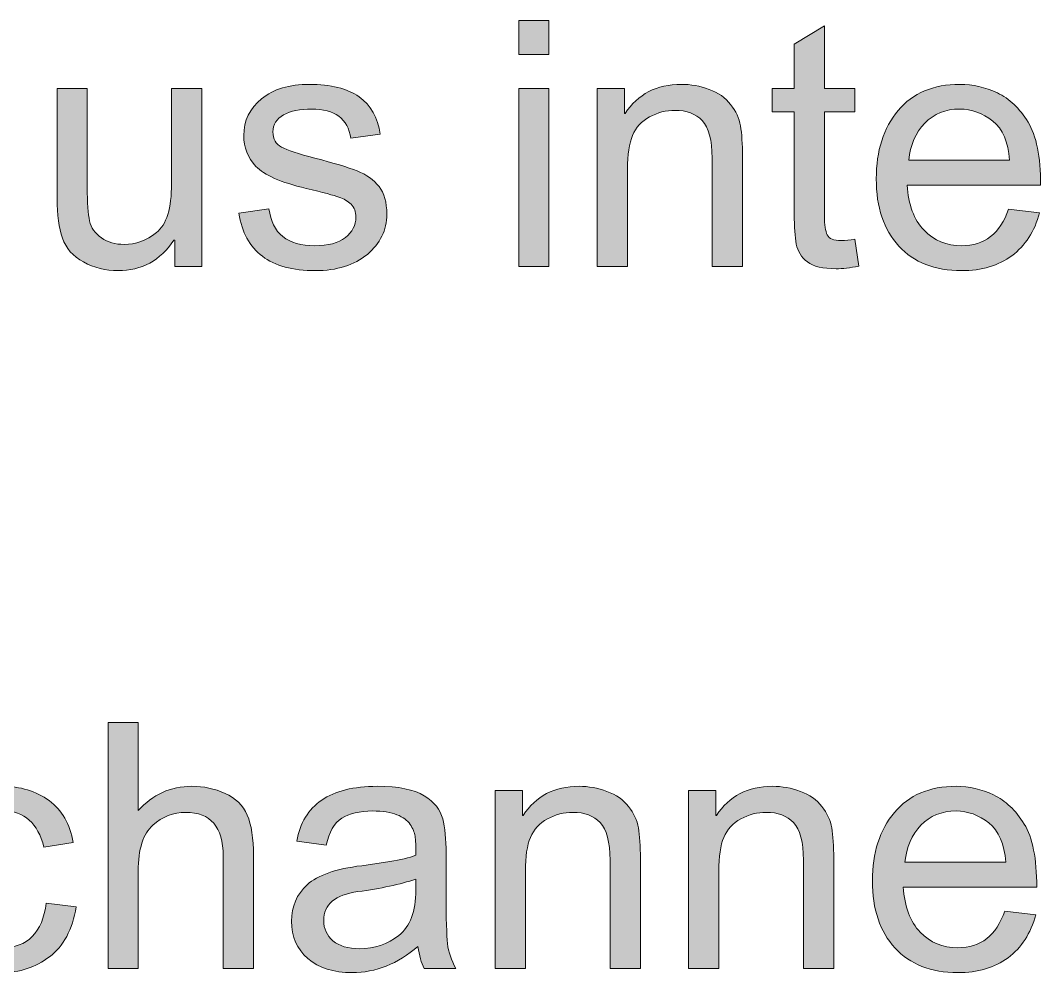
# Model space of a CAD drawing. Header units: inches. Extents: x -20 to 181, y -159 to -38.
# Drawn here: x 147.28 to 155.65, y -54.12 to -46.3 of the extents above; entities that cross this region are included whole.
import ezdxf

# ---------------------------------------------------------------- set-up
doc = ezdxf.new("R2010")
doc.units = ezdxf.units.IN
doc.header["$MEASUREMENT"] = 0
doc.layers.add('TEXT_GERMAN', color=7, linetype='Continuous')

# ---------------------------------------------------------------- blocks, each defined once
blk = doc.blocks.new('block 122')
at = {"layer": 'TEXT_GERMAN', "true_color": 0xffffff}
h = blk.add_hatch(color=7, dxfattribs=at)
h.dxf.hatch_style = 2
h.paths.add_polyline_path([(151.6183, -46.5773), (151.3703, -46.5773), (151.3703, -46.2962), (151.6183, -46.2962)])
h.paths.add_polyline_path([(151.6183, -48.3164), (151.3703, -48.3164), (151.3703, -46.8543), (151.6183, -46.8543)])
h = blk.add_hatch(color=7, dxfattribs=at)
h.dxf.hatch_style = 2
edge = h.paths.add_edge_path()
edge.add_spline(control_points=[(154.1622, -48.3137), (154.0884, -48.3283), (154.0264, -48.3357), (153.9761, -48.3357), (153.8676, -48.3357), (153.7887, -48.3166), (153.7391, -48.2785), (153.6895, -48.2405), (153.6592, -48.1919), (153.6482, -48.1332), (153.6371, -48.0744), (153.6316, -47.9926), (153.6316, -47.8879), (153.6316, -47.8879), (153.6316, -47.0459), (153.6316, -47.0459), (153.6316, -47.0459), (153.4511, -47.0459), (153.4511, -47.0459), (153.4511, -47.0459), (153.4511, -46.8543), (153.4511, -46.8543), (153.4511, -46.8543), (153.6316, -46.8543), (153.6316, -46.8543), (153.6316, -46.8543), (153.6316, -46.4905), (153.6316, -46.4905), (153.6316, -46.4905), (153.8797, -46.3403), (153.8797, -46.3403), (153.8797, -46.3403), (153.8797, -46.8543), (153.8797, -46.8543), (153.8797, -46.8543), (154.1277, -46.8543), (154.1277, -46.8543), (154.1277, -46.8543), (154.1277, -47.0459), (154.1277, -47.0459), (154.1277, -47.0459), (153.8797, -47.0459), (153.8797, -47.0459), (153.8797, -47.0459), (153.8797, -47.9016), (153.8797, -47.9016), (153.8797, -47.9752), (153.8872, -48.0272), (153.9024, -48.058), (153.9176, -48.0889), (153.9558, -48.1042), (154.0175, -48.1042), (154.0533, -48.1042), (154.0898, -48.1006), (154.1277, -48.0932), (154.1277, -48.0932), (154.1622, -48.3137), (154.1622, -48.3137)], knot_values=[0, 0, 0, 0, 1, 1, 1, 2, 2, 2, 3, 3, 3, 4, 4, 4, 5, 5, 5, 6, 6, 6, 7, 7, 7, 8, 8, 8, 9, 9, 9, 10, 10, 10, 11, 11, 11, 12, 12, 12, 13, 13, 13, 14, 14, 14, 15, 15, 15, 16, 16, 16, 17, 17, 17, 18, 18, 18, 19, 19, 19, 19], degree=3, periodic=1)
h = blk.add_hatch(color=7, dxfattribs=at)
h.dxf.hatch_style = 2
edge = h.paths.add_edge_path()
edge.add_spline(control_points=[(148.7682, -48.3164), (148.7682, -48.3164), (148.5463, -48.3164), (148.5463, -48.3164), (148.5463, -48.3164), (148.5463, -48.1015), (148.5463, -48.1015), (148.5463, -48.1015), (148.5394, -48.1015), (148.5394, -48.1015), (148.4275, -48.2677), (148.2745, -48.3509), (148.0805, -48.3509), (147.9786, -48.3509), (147.8842, -48.3273), (147.7974, -48.2799), (147.7105, -48.2325), (147.6527, -48.1674), (147.6237, -48.0842), (147.5948, -48.001), (147.5803, -47.8934), (147.5803, -47.7611), (147.5803, -47.7611), (147.5803, -46.8543), (147.5803, -46.8543), (147.5803, -46.8543), (147.8284, -46.8543), (147.8284, -46.8543), (147.8284, -46.8543), (147.8284, -47.6646), (147.8284, -47.6646), (147.8284, -47.7942), (147.8346, -47.887), (147.847, -47.943), (147.8594, -47.999), (147.8917, -48.0451), (147.9441, -48.0815), (147.9965, -48.1178), (148.0588, -48.1359), (148.1315, -48.1359), (148.2252, -48.1359), (148.3134, -48.1035), (148.3961, -48.0388), (148.4788, -47.974), (148.5201, -47.8396), (148.5201, -47.6357), (148.5201, -47.6357), (148.5201, -46.8543), (148.5201, -46.8543), (148.5201, -46.8543), (148.7682, -46.8543), (148.7682, -46.8543), (148.7682, -46.8543), (148.7682, -48.3164), (148.7682, -48.3164)], knot_values=[0, 0, 0, 0, 1, 1, 1, 2, 2, 2, 3, 3, 3, 4, 4, 4, 5, 5, 5, 6, 6, 6, 7, 7, 7, 8, 8, 8, 9, 9, 9, 10, 10, 10, 11, 11, 11, 12, 12, 12, 13, 13, 13, 14, 14, 14, 15, 15, 15, 16, 16, 16, 17, 17, 17, 18, 18, 18, 18], degree=3, periodic=1)
h = blk.add_hatch(color=7, dxfattribs=at)
h.dxf.hatch_style = 2
edge = h.paths.add_edge_path()
edge.add_spline(control_points=[(149.9908, -47.2636), (149.9798, -47.1837), (149.9474, -47.1237), (149.8937, -47.0838), (149.8399, -47.0438), (149.7652, -47.0238), (149.6698, -47.0238), (149.575, -47.0238), (149.4985, -47.0399), (149.4403, -47.0721), (149.3818, -47.1043), (149.3528, -47.1511), (149.3528, -47.2126), (149.3528, -47.2705), (149.3759, -47.3118), (149.4224, -47.3366), (149.4686, -47.3615), (149.5602, -47.3918), (149.6973, -47.4276), (149.8517, -47.467), (149.9671, -47.502), (150.0439, -47.5323), (150.1204, -47.5626), (150.1803, -47.6052), (150.223, -47.6598), (150.2658, -47.7144), (150.2871, -47.7905), (150.2871, -47.8879), (150.2871, -48.0183), (150.2337, -48.1282), (150.1273, -48.2172), (150.0205, -48.3063), (149.8782, -48.3509), (149.7001, -48.3509), (149.5144, -48.3509), (149.3693, -48.3116), (149.2653, -48.2331), (149.1609, -48.1545), (149.0968, -48.0367), (149.0731, -47.8796), (149.0731, -47.8796), (149.3197, -47.8424), (149.3197, -47.8424), (149.3325, -47.9444), (149.3704, -48.0207), (149.4334, -48.0711), (149.4961, -48.1216), (149.5843, -48.1469), (149.6973, -48.1469), (149.8055, -48.1469), (149.8889, -48.1242), (149.9467, -48.0787), (150.0046, -48.0332), (150.0336, -47.978), (150.0336, -47.9127), (150.0336, -47.8686), (150.0201, -47.8333), (149.9936, -47.8066), (149.9667, -47.7799), (149.9337, -47.7599), (149.8937, -47.7466), (149.8537, -47.7333), (149.7638, -47.7096), (149.6243, -47.6756), (149.4165, -47.626), (149.2794, -47.5659), (149.2129, -47.4951), (149.1461, -47.4243), (149.113, -47.3399), (149.113, -47.2416), (149.113, -47.1194), (149.1616, -47.0188), (149.2591, -46.9398), (149.3563, -46.8607), (149.4872, -46.8213), (149.6518, -46.8213), (149.8262, -46.8213), (149.9619, -46.8555), (150.0591, -46.9239), (150.1559, -46.9923), (150.2141, -47.0946), (150.2334, -47.2305), (150.2334, -47.2305), (149.9908, -47.2636), (149.9908, -47.2636)], knot_values=[0, 0, 0, 0, 1, 1, 1, 2, 2, 2, 3, 3, 3, 4, 4, 4, 5, 5, 5, 6, 6, 6, 7, 7, 7, 8, 8, 8, 9, 9, 9, 10, 10, 10, 11, 11, 11, 12, 12, 12, 13, 13, 13, 14, 14, 14, 15, 15, 15, 16, 16, 16, 17, 17, 17, 18, 18, 18, 19, 19, 19, 20, 20, 20, 21, 21, 21, 22, 22, 22, 23, 23, 23, 24, 24, 24, 25, 25, 25, 26, 26, 26, 27, 27, 27, 28, 28, 28, 28], degree=3, periodic=1)
h = blk.add_hatch(color=7, dxfattribs=at)
h.dxf.hatch_style = 2
edge = h.paths.add_edge_path()
edge.add_spline(control_points=[(153.2068, -48.3164), (153.2068, -48.3164), (152.9574, -48.3164), (152.9574, -48.3164), (152.9574, -48.3164), (152.9574, -47.4276), (152.9574, -47.4276), (152.9574, -47.2779), (152.9305, -47.1749), (152.8768, -47.1189), (152.8231, -47.0629), (152.7483, -47.0349), (152.6529, -47.0349), (152.5795, -47.0349), (152.5099, -47.0528), (152.4441, -47.0886), (152.3783, -47.1244), (152.3318, -47.1749), (152.3042, -47.2402), (152.2767, -47.3055), (152.2629, -47.3978), (152.2629, -47.5172), (152.2629, -47.5172), (152.2629, -48.3164), (152.2629, -48.3164), (152.2629, -48.3164), (152.0148, -48.3164), (152.0148, -48.3164), (152.0148, -48.3164), (152.0148, -46.8543), (152.0148, -46.8543), (152.0148, -46.8543), (152.2381, -46.8543), (152.2381, -46.8543), (152.2381, -46.8543), (152.2381, -47.061), (152.2381, -47.061), (152.2381, -47.061), (152.2436, -47.061), (152.2436, -47.061), (152.296, -46.9811), (152.3604, -46.9212), (152.4372, -46.8812), (152.514, -46.8412), (152.6029, -46.8213), (152.7039, -46.8213), (152.781, -46.8213), (152.8572, -46.835), (152.9326, -46.8626), (153.0081, -46.8902), (153.067, -46.9315), (153.1097, -46.9866), (153.1524, -47.0417), (153.1793, -47.1005), (153.1903, -47.163), (153.2013, -47.2255), (153.2068, -47.3099), (153.2068, -47.4166), (153.2068, -47.4166), (153.2068, -48.3164), (153.2068, -48.3164)], knot_values=[0, 0, 0, 0, 1, 1, 1, 2, 2, 2, 3, 3, 3, 4, 4, 4, 5, 5, 5, 6, 6, 6, 7, 7, 7, 8, 8, 8, 9, 9, 9, 10, 10, 10, 11, 11, 11, 12, 12, 12, 13, 13, 13, 14, 14, 14, 15, 15, 15, 16, 16, 16, 17, 17, 17, 18, 18, 18, 19, 19, 19, 20, 20, 20, 20], degree=3, periodic=1)
h = blk.add_hatch(color=7, dxfattribs=at)
h.dxf.hatch_style = 2
edge = h.paths.add_edge_path()
edge.add_spline(control_points=[(155.6539, -47.6481), (155.6539, -47.6481), (154.5584, -47.6481), (154.5584, -47.6481), (154.5683, -47.8098), (154.6145, -47.9333), (154.6968, -48.0188), (154.7792, -48.1042), (154.8818, -48.1469), (155.0048, -48.1469), (155.0996, -48.1469), (155.1788, -48.122), (155.2432, -48.0718), (155.3077, -48.0217), (155.3566, -47.9463), (155.3907, -47.8451), (155.3907, -47.8451), (155.6456, -47.8768), (155.6456, -47.8768), (155.6043, -48.0293), (155.5285, -48.1464), (155.4182, -48.2282), (155.308, -48.3101), (155.1702, -48.3509), (155.0048, -48.3509), (154.7854, -48.3509), (154.6138, -48.2835), (154.4901, -48.149), (154.3665, -48.0145), (154.3048, -47.8305), (154.3048, -47.5971), (154.3048, -47.3664), (154.3647, -47.1795), (154.4846, -47.0362), (154.6045, -46.8929), (154.7733, -46.8213), (154.9911, -46.8213), (155.0975, -46.8213), (155.2002, -46.8447), (155.299, -46.8915), (155.3979, -46.9384), (155.4816, -47.0181), (155.5505, -47.1306), (155.6194, -47.2431), (155.6539, -47.4157), (155.6539, -47.6481)], knot_values=[0, 0, 0, 0, 1, 1, 1, 2, 2, 2, 3, 3, 3, 4, 4, 4, 5, 5, 5, 6, 6, 6, 7, 7, 7, 8, 8, 8, 9, 9, 9, 10, 10, 10, 11, 11, 11, 12, 12, 12, 13, 13, 13, 14, 14, 14, 15, 15, 15, 15], degree=3, periodic=1)
edge = h.paths.add_edge_path()
edge.add_spline(control_points=[(155.399, -47.4441), (155.389, -47.2953), (155.3428, -47.188), (155.2605, -47.1224), (155.1781, -47.0567), (155.0886, -47.0238), (154.9911, -47.0238), (154.8743, -47.0238), (154.7785, -47.0629), (154.703, -47.141), (154.6276, -47.219), (154.5842, -47.3201), (154.5721, -47.4441), (154.5721, -47.4441), (155.399, -47.4441), (155.399, -47.4441)], knot_values=[0, 0, 0, 0, 1, 1, 1, 2, 2, 2, 3, 3, 3, 4, 4, 4, 5, 5, 5, 5], degree=3, periodic=1)
at = {"layer": 'TEXT_GERMAN', "lineweight": 0}
for points in [[(151.6183, -46.5773), (151.3703, -46.5773), (151.3703, -46.2962), (151.6183, -46.2962), (151.6183, -46.5773)], [(151.6183, -48.3164), (151.3703, -48.3164), (151.3703, -46.8543), (151.6183, -46.8543), (151.6183, -48.3164)]]:
    blk.add_lwpolyline(points, dxfattribs=at)
for points, knots in [([(154.1622, -48.3137), (154.0884, -48.3283), (154.0264, -48.3357), (153.9761, -48.3357), (153.8676, -48.3357), (153.7887, -48.3166), (153.7391, -48.2785), (153.6895, -48.2405), (153.6592, -48.1919), (153.6482, -48.1332), (153.6371, -48.0744), (153.6316, -47.9926), (153.6316, -47.8879), (153.6316, -47.8879), (153.6316, -47.0459), (153.6316, -47.0459), (153.6316, -47.0459), (153.4511, -47.0459), (153.4511, -47.0459), (153.4511, -47.0459), (153.4511, -46.8543), (153.4511, -46.8543), (153.4511, -46.8543), (153.6316, -46.8543), (153.6316, -46.8543), (153.6316, -46.8543), (153.6316, -46.4905), (153.6316, -46.4905), (153.6316, -46.4905), (153.8797, -46.3403), (153.8797, -46.3403), (153.8797, -46.3403), (153.8797, -46.8543), (153.8797, -46.8543), (153.8797, -46.8543), (154.1277, -46.8543), (154.1277, -46.8543), (154.1277, -46.8543), (154.1277, -47.0459), (154.1277, -47.0459), (154.1277, -47.0459), (153.8797, -47.0459), (153.8797, -47.0459), (153.8797, -47.0459), (153.8797, -47.9016), (153.8797, -47.9016), (153.8797, -47.9752), (153.8872, -48.0272), (153.9024, -48.058), (153.9176, -48.0889), (153.9558, -48.1042), (154.0175, -48.1042), (154.0533, -48.1042), (154.0898, -48.1006), (154.1277, -48.0932), (154.1277, -48.0932), (154.1622, -48.3137), (154.1622, -48.3137)], [0, 0, 0, 0, 1, 1, 1, 2, 2, 2, 3, 3, 3, 4, 4, 4, 5, 5, 5, 6, 6, 6, 7, 7, 7, 8, 8, 8, 9, 9, 9, 10, 10, 10, 11, 11, 11, 12, 12, 12, 13, 13, 13, 14, 14, 14, 15, 15, 15, 16, 16, 16, 17, 17, 17, 18, 18, 18, 19, 19, 19, 19]), ([(148.7682, -48.3164), (148.7682, -48.3164), (148.5463, -48.3164), (148.5463, -48.3164), (148.5463, -48.3164), (148.5463, -48.1015), (148.5463, -48.1015), (148.5463, -48.1015), (148.5394, -48.1015), (148.5394, -48.1015), (148.4275, -48.2677), (148.2745, -48.3509), (148.0805, -48.3509), (147.9786, -48.3509), (147.8842, -48.3273), (147.7974, -48.2799), (147.7105, -48.2325), (147.6527, -48.1674), (147.6237, -48.0842), (147.5948, -48.001), (147.5803, -47.8934), (147.5803, -47.7611), (147.5803, -47.7611), (147.5803, -46.8543), (147.5803, -46.8543), (147.5803, -46.8543), (147.8284, -46.8543), (147.8284, -46.8543), (147.8284, -46.8543), (147.8284, -47.6646), (147.8284, -47.6646), (147.8284, -47.7942), (147.8346, -47.887), (147.847, -47.943), (147.8594, -47.999), (147.8917, -48.0451), (147.9441, -48.0815), (147.9965, -48.1178), (148.0588, -48.1359), (148.1315, -48.1359), (148.2252, -48.1359), (148.3134, -48.1035), (148.3961, -48.0388), (148.4788, -47.974), (148.5201, -47.8396), (148.5201, -47.6357), (148.5201, -47.6357), (148.5201, -46.8543), (148.5201, -46.8543), (148.5201, -46.8543), (148.7682, -46.8543), (148.7682, -46.8543), (148.7682, -46.8543), (148.7682, -48.3164), (148.7682, -48.3164)], [0, 0, 0, 0, 1, 1, 1, 2, 2, 2, 3, 3, 3, 4, 4, 4, 5, 5, 5, 6, 6, 6, 7, 7, 7, 8, 8, 8, 9, 9, 9, 10, 10, 10, 11, 11, 11, 12, 12, 12, 13, 13, 13, 14, 14, 14, 15, 15, 15, 16, 16, 16, 17, 17, 17, 18, 18, 18, 18]), ([(149.9908, -47.2636), (149.9798, -47.1837), (149.9474, -47.1237), (149.8937, -47.0838), (149.8399, -47.0438), (149.7652, -47.0238), (149.6698, -47.0238), (149.575, -47.0238), (149.4985, -47.0399), (149.4403, -47.0721), (149.3818, -47.1043), (149.3528, -47.1511), (149.3528, -47.2126), (149.3528, -47.2705), (149.3759, -47.3118), (149.4224, -47.3366), (149.4686, -47.3615), (149.5602, -47.3918), (149.6973, -47.4276), (149.8517, -47.467), (149.9671, -47.502), (150.0439, -47.5323), (150.1204, -47.5626), (150.1803, -47.6052), (150.223, -47.6598), (150.2658, -47.7144), (150.2871, -47.7905), (150.2871, -47.8879), (150.2871, -48.0183), (150.2337, -48.1282), (150.1273, -48.2172), (150.0205, -48.3063), (149.8782, -48.3509), (149.7001, -48.3509), (149.5144, -48.3509), (149.3693, -48.3116), (149.2653, -48.2331), (149.1609, -48.1545), (149.0968, -48.0367), (149.0731, -47.8796), (149.0731, -47.8796), (149.3197, -47.8424), (149.3197, -47.8424), (149.3325, -47.9444), (149.3704, -48.0207), (149.4334, -48.0711), (149.4961, -48.1216), (149.5843, -48.1469), (149.6973, -48.1469), (149.8055, -48.1469), (149.8889, -48.1242), (149.9467, -48.0787), (150.0046, -48.0332), (150.0336, -47.978), (150.0336, -47.9127), (150.0336, -47.8686), (150.0201, -47.8333), (149.9936, -47.8066), (149.9667, -47.7799), (149.9337, -47.7599), (149.8937, -47.7466), (149.8537, -47.7333), (149.7638, -47.7096), (149.6243, -47.6756), (149.4165, -47.626), (149.2794, -47.5659), (149.2129, -47.4951), (149.1461, -47.4243), (149.113, -47.3399), (149.113, -47.2416), (149.113, -47.1194), (149.1616, -47.0188), (149.2591, -46.9398), (149.3563, -46.8607), (149.4872, -46.8213), (149.6518, -46.8213), (149.8262, -46.8213), (149.9619, -46.8555), (150.0591, -46.9239), (150.1559, -46.9923), (150.2141, -47.0946), (150.2334, -47.2305), (150.2334, -47.2305), (149.9908, -47.2636), (149.9908, -47.2636)], [0, 0, 0, 0, 1, 1, 1, 2, 2, 2, 3, 3, 3, 4, 4, 4, 5, 5, 5, 6, 6, 6, 7, 7, 7, 8, 8, 8, 9, 9, 9, 10, 10, 10, 11, 11, 11, 12, 12, 12, 13, 13, 13, 14, 14, 14, 15, 15, 15, 16, 16, 16, 17, 17, 17, 18, 18, 18, 19, 19, 19, 20, 20, 20, 21, 21, 21, 22, 22, 22, 23, 23, 23, 24, 24, 24, 25, 25, 25, 26, 26, 26, 27, 27, 27, 28, 28, 28, 28]), ([(153.2068, -48.3164), (153.2068, -48.3164), (152.9574, -48.3164), (152.9574, -48.3164), (152.9574, -48.3164), (152.9574, -47.4276), (152.9574, -47.4276), (152.9574, -47.2779), (152.9305, -47.1749), (152.8768, -47.1189), (152.8231, -47.0629), (152.7483, -47.0349), (152.6529, -47.0349), (152.5795, -47.0349), (152.5099, -47.0528), (152.4441, -47.0886), (152.3783, -47.1244), (152.3318, -47.1749), (152.3042, -47.2402), (152.2767, -47.3055), (152.2629, -47.3978), (152.2629, -47.5172), (152.2629, -47.5172), (152.2629, -48.3164), (152.2629, -48.3164), (152.2629, -48.3164), (152.0148, -48.3164), (152.0148, -48.3164), (152.0148, -48.3164), (152.0148, -46.8543), (152.0148, -46.8543), (152.0148, -46.8543), (152.2381, -46.8543), (152.2381, -46.8543), (152.2381, -46.8543), (152.2381, -47.061), (152.2381, -47.061), (152.2381, -47.061), (152.2436, -47.061), (152.2436, -47.061), (152.296, -46.9811), (152.3604, -46.9212), (152.4372, -46.8812), (152.514, -46.8412), (152.6029, -46.8213), (152.7039, -46.8213), (152.781, -46.8213), (152.8572, -46.835), (152.9326, -46.8626), (153.0081, -46.8902), (153.067, -46.9315), (153.1097, -46.9866), (153.1524, -47.0417), (153.1793, -47.1005), (153.1903, -47.163), (153.2013, -47.2255), (153.2068, -47.3099), (153.2068, -47.4166), (153.2068, -47.4166), (153.2068, -48.3164), (153.2068, -48.3164)], [0, 0, 0, 0, 1, 1, 1, 2, 2, 2, 3, 3, 3, 4, 4, 4, 5, 5, 5, 6, 6, 6, 7, 7, 7, 8, 8, 8, 9, 9, 9, 10, 10, 10, 11, 11, 11, 12, 12, 12, 13, 13, 13, 14, 14, 14, 15, 15, 15, 16, 16, 16, 17, 17, 17, 18, 18, 18, 19, 19, 19, 20, 20, 20, 20]), ([(155.6539, -47.6481), (155.6539, -47.6481), (154.5584, -47.6481), (154.5584, -47.6481), (154.5683, -47.8098), (154.6145, -47.9333), (154.6968, -48.0188), (154.7792, -48.1042), (154.8818, -48.1469), (155.0048, -48.1469), (155.0996, -48.1469), (155.1788, -48.122), (155.2432, -48.0718), (155.3077, -48.0217), (155.3566, -47.9463), (155.3907, -47.8451), (155.3907, -47.8451), (155.6456, -47.8768), (155.6456, -47.8768), (155.6043, -48.0293), (155.5285, -48.1464), (155.4182, -48.2282), (155.308, -48.3101), (155.1702, -48.3509), (155.0048, -48.3509), (154.7854, -48.3509), (154.6138, -48.2835), (154.4901, -48.149), (154.3665, -48.0145), (154.3048, -47.8305), (154.3048, -47.5971), (154.3048, -47.3664), (154.3647, -47.1795), (154.4846, -47.0362), (154.6045, -46.8929), (154.7733, -46.8213), (154.9911, -46.8213), (155.0975, -46.8213), (155.2002, -46.8447), (155.299, -46.8915), (155.3979, -46.9384), (155.4816, -47.0181), (155.5505, -47.1306), (155.6194, -47.2431), (155.6539, -47.4157), (155.6539, -47.6481)], [0, 0, 0, 0, 1, 1, 1, 2, 2, 2, 3, 3, 3, 4, 4, 4, 5, 5, 5, 6, 6, 6, 7, 7, 7, 8, 8, 8, 9, 9, 9, 10, 10, 10, 11, 11, 11, 12, 12, 12, 13, 13, 13, 14, 14, 14, 15, 15, 15, 15]), ([(155.399, -47.4441), (155.389, -47.2953), (155.3428, -47.188), (155.2605, -47.1224), (155.1781, -47.0567), (155.0886, -47.0238), (154.9911, -47.0238), (154.8743, -47.0238), (154.7785, -47.0629), (154.703, -47.141), (154.6276, -47.219), (154.5842, -47.3201), (154.5721, -47.4441), (154.5721, -47.4441), (155.399, -47.4441), (155.399, -47.4441)], [0, 0, 0, 0, 1, 1, 1, 2, 2, 2, 3, 3, 3, 4, 4, 4, 5, 5, 5, 5])]:
    blk.add_open_spline(points, degree=3, knots=knots, dxfattribs=at)
blk = doc.blocks.new('block 123')
at = {"layer": 'TEXT_GERMAN', "true_color": 0xffffff}
h = blk.add_hatch(color=7, dxfattribs=at)
h.dxf.hatch_style = 2
edge = h.paths.add_edge_path()
edge.add_spline(control_points=[(149.1933, -54.0808), (149.1933, -54.0808), (148.9439, -54.0808), (148.9439, -54.0808), (148.9439, -54.0808), (148.9439, -53.1575), (148.9439, -53.1575), (148.9439, -53.0381), (148.918, -52.9485), (148.8667, -52.8888), (148.8154, -52.829), (148.7386, -52.7992), (148.6366, -52.7992), (148.5356, -52.7992), (148.4454, -52.8343), (148.3658, -52.9046), (148.2862, -52.9749), (148.2466, -53.1005), (148.2466, -53.2815), (148.2466, -53.2815), (148.2466, -54.0808), (148.2466, -54.0808), (148.2466, -54.0808), (147.9985, -54.0808), (147.9985, -54.0808), (147.9985, -54.0808), (147.9985, -52.0606), (147.9985, -52.0606), (147.9985, -52.0606), (148.2466, -52.0606), (148.2466, -52.0606), (148.2466, -52.0606), (148.2466, -52.7854), (148.2466, -52.7854), (148.3641, -52.6523), (148.5112, -52.5856), (148.6876, -52.5856), (148.7823, -52.5856), (148.8726, -52.6049), (148.959, -52.6435), (149.0455, -52.6821), (149.1061, -52.7413), (149.1409, -52.8212), (149.1757, -52.9012), (149.1933, -53.0123), (149.1933, -53.1547), (149.1933, -53.1547), (149.1933, -54.0808), (149.1933, -54.0808)], knot_values=[0, 0, 0, 0, 1, 1, 1, 2, 2, 2, 3, 3, 3, 4, 4, 4, 5, 5, 5, 6, 6, 6, 7, 7, 7, 8, 8, 8, 9, 9, 9, 10, 10, 10, 11, 11, 11, 12, 12, 12, 13, 13, 13, 14, 14, 14, 15, 15, 15, 16, 16, 16, 16], degree=3, periodic=1)
h = blk.add_hatch(color=7, dxfattribs=at)
h.dxf.hatch_style = 2
edge = h.paths.add_edge_path()
edge.add_spline(control_points=[(147.7384, -53.575), (147.7061, -53.7616), (147.6327, -53.8982), (147.518, -53.985), (147.4029, -54.0718), (147.273, -54.1152), (147.128, -54.1152), (146.9158, -54.1152), (146.7518, -54.0456), (146.636, -53.9064), (146.5203, -53.7673), (146.4624, -53.5828), (146.4624, -53.3532), (146.4624, -53.163), (146.4955, -53.0107), (146.5623, -52.8963), (146.6288, -52.782), (146.7121, -52.7015), (146.8124, -52.6552), (146.9123, -52.6088), (147.0177, -52.5856), (147.128, -52.5856), (147.2785, -52.5856), (147.4074, -52.6247), (147.5145, -52.7027), (147.6213, -52.7808), (147.6875, -52.8957), (147.7123, -53.0472), (147.7123, -53.0472), (147.4725, -53.0844), (147.4725, -53.0844), (147.4477, -52.9861), (147.4074, -52.9122), (147.3519, -52.8626), (147.2961, -52.813), (147.2251, -52.7882), (147.139, -52.7882), (147.0002, -52.7882), (146.8951, -52.8373), (146.8234, -52.9356), (146.7518, -53.034), (146.7159, -53.1713), (146.7159, -53.3476), (146.7159, -53.5277), (146.7511, -53.6667), (146.8214, -53.7645), (146.8916, -53.8623), (146.9929, -53.9113), (147.1252, -53.9113), (147.2317, -53.9113), (147.3154, -53.8808), (147.3767, -53.8196), (147.4377, -53.7585), (147.4759, -53.6668), (147.4918, -53.5447), (147.4918, -53.5447), (147.7384, -53.575), (147.7384, -53.575)], knot_values=[0, 0, 0, 0, 1, 1, 1, 2, 2, 2, 3, 3, 3, 4, 4, 4, 5, 5, 5, 6, 6, 6, 7, 7, 7, 8, 8, 8, 9, 9, 9, 10, 10, 10, 11, 11, 11, 12, 12, 12, 13, 13, 13, 14, 14, 14, 15, 15, 15, 16, 16, 16, 17, 17, 17, 18, 18, 18, 19, 19, 19, 19], degree=3, periodic=1)
h = blk.add_hatch(color=7, dxfattribs=at)
h.dxf.hatch_style = 2
edge = h.paths.add_edge_path()
edge.add_spline(control_points=[(150.8538, -54.0808), (150.8538, -54.0808), (150.5934, -54.0808), (150.5934, -54.0808), (150.5696, -54.0348), (150.5527, -53.9747), (150.5424, -53.9002), (150.3764, -54.0436), (150.1965, -54.1152), (150.0036, -54.1152), (149.8493, -54.1152), (149.7276, -54.0766), (149.6384, -53.9995), (149.5495, -53.9223), (149.5047, -53.8203), (149.5047, -53.6935), (149.5047, -53.5723), (149.5478, -53.4724), (149.6336, -53.3938), (149.7197, -53.3153), (149.8685, -53.2631), (150.0808, -53.2374), (150.0808, -53.2374), (150.3123, -53.203), (150.3123, -53.203), (150.3987, -53.1892), (150.4701, -53.1721), (150.5259, -53.152), (150.5259, -53.0776), (150.5238, -53.025), (150.519, -52.9942), (150.5145, -52.9633), (150.5011, -52.9315), (150.4783, -52.8984), (150.4559, -52.8653), (150.4198, -52.8386), (150.3701, -52.8185), (150.3205, -52.7983), (150.254, -52.7882), (150.1703, -52.7882), (150.0639, -52.7882), (149.9795, -52.808), (149.9175, -52.8474), (149.8555, -52.8869), (149.8131, -52.9604), (149.79, -53.0679), (149.79, -53.0679), (149.5475, -53.0362), (149.5475, -53.0362), (149.5743, -52.8865), (149.6425, -52.7739), (149.7528, -52.6986), (149.863, -52.6233), (150.0146, -52.5856), (150.2075, -52.5856), (150.3832, -52.5856), (150.5121, -52.6116), (150.5941, -52.6635), (150.6764, -52.7153), (150.7271, -52.778), (150.7457, -52.8516), (150.7646, -52.9251), (150.7739, -53.0197), (150.7739, -53.1354), (150.7739, -53.1354), (150.7739, -53.4689), (150.7739, -53.4689), (150.7739, -53.672), (150.778, -53.8081), (150.7856, -53.8775), (150.7936, -53.9469), (150.8163, -54.0146), (150.8538, -54.0808)], knot_values=[0, 0, 0, 0, 1, 1, 1, 2, 2, 2, 3, 3, 3, 4, 4, 4, 5, 5, 5, 6, 6, 6, 7, 7, 7, 8, 8, 8, 9, 9, 9, 10, 10, 10, 11, 11, 11, 12, 12, 12, 13, 13, 13, 14, 14, 14, 15, 15, 15, 16, 16, 16, 17, 17, 17, 18, 18, 18, 19, 19, 19, 20, 20, 20, 21, 21, 21, 22, 22, 22, 23, 23, 23, 24, 24, 24, 24], degree=3, periodic=1)
edge = h.paths.add_edge_path()
edge.add_spline(control_points=[(150.5259, -53.4372), (150.5259, -53.4372), (150.5259, -53.3476), (150.5259, -53.3476), (150.3963, -53.3909), (150.2379, -53.425), (150.0504, -53.4503), (149.863, -53.4756), (149.7693, -53.5549), (149.7693, -53.688), (149.7693, -53.755), (149.7948, -53.8105), (149.8451, -53.8541), (149.8958, -53.8977), (149.9685, -53.9195), (150.0628, -53.9195), (150.1851, -53.9195), (150.293, -53.883), (150.386, -53.81), (150.4794, -53.7369), (150.5259, -53.6127), (150.5259, -53.4372)], knot_values=[0, 0, 0, 0, 1, 1, 1, 2, 2, 2, 3, 3, 3, 4, 4, 4, 5, 5, 5, 6, 6, 6, 7, 7, 7, 7], degree=3, periodic=1)
h = blk.add_hatch(color=7, dxfattribs=at)
h.dxf.hatch_style = 2
edge = h.paths.add_edge_path()
edge.add_spline(control_points=[(152.3686, -54.0808), (152.3686, -54.0808), (152.1192, -54.0808), (152.1192, -54.0808), (152.1192, -54.0808), (152.1192, -53.1919), (152.1192, -53.1919), (152.1192, -53.0422), (152.0924, -52.9392), (152.0386, -52.8832), (151.9849, -52.8273), (151.9101, -52.7992), (151.8147, -52.7992), (151.741, -52.7992), (151.6714, -52.8171), (151.6059, -52.8529), (151.5401, -52.8888), (151.4936, -52.9392), (151.466, -53.0045), (151.4385, -53.0698), (151.4247, -53.1621), (151.4247, -53.2815), (151.4247, -53.2815), (151.4247, -54.0808), (151.4247, -54.0808), (151.4247, -54.0808), (151.1766, -54.0808), (151.1766, -54.0808), (151.1766, -54.0808), (151.1766, -52.6187), (151.1766, -52.6187), (151.1766, -52.6187), (151.3999, -52.6187), (151.3999, -52.6187), (151.3999, -52.6187), (151.3999, -52.8254), (151.3999, -52.8254), (151.3999, -52.8254), (151.4054, -52.8254), (151.4054, -52.8254), (151.4578, -52.7454), (151.5222, -52.6855), (151.599, -52.6455), (151.6755, -52.6056), (151.7644, -52.5856), (151.8657, -52.5856), (151.9428, -52.5856), (152.019, -52.5994), (152.0944, -52.6269), (152.1695, -52.6545), (152.2288, -52.6958), (152.2715, -52.751), (152.3142, -52.8061), (152.3411, -52.8648), (152.3521, -52.9273), (152.3631, -52.9899), (152.3686, -53.0743), (152.3686, -53.1809), (152.3686, -53.1809), (152.3686, -54.0808), (152.3686, -54.0808)], knot_values=[0, 0, 0, 0, 1, 1, 1, 2, 2, 2, 3, 3, 3, 4, 4, 4, 5, 5, 5, 6, 6, 6, 7, 7, 7, 8, 8, 8, 9, 9, 9, 10, 10, 10, 11, 11, 11, 12, 12, 12, 13, 13, 13, 14, 14, 14, 15, 15, 15, 16, 16, 16, 17, 17, 17, 18, 18, 18, 19, 19, 19, 20, 20, 20, 20], degree=3, periodic=1)
h = blk.add_hatch(color=7, dxfattribs=at)
h.dxf.hatch_style = 2
edge = h.paths.add_edge_path()
edge.add_spline(control_points=[(153.9561, -54.0808), (153.9561, -54.0808), (153.7067, -54.0808), (153.7067, -54.0808), (153.7067, -54.0808), (153.7067, -53.1919), (153.7067, -53.1919), (153.7067, -53.0422), (153.6799, -52.9392), (153.6261, -52.8832), (153.5724, -52.8273), (153.498, -52.7992), (153.4022, -52.7992), (153.3288, -52.7992), (153.2592, -52.8171), (153.1934, -52.8529), (153.1279, -52.8888), (153.0811, -52.9392), (153.0535, -53.0045), (153.026, -53.0698), (153.0122, -53.1621), (153.0122, -53.2815), (153.0122, -53.2815), (153.0122, -54.0808), (153.0122, -54.0808), (153.0122, -54.0808), (152.7641, -54.0808), (152.7641, -54.0808), (152.7641, -54.0808), (152.7641, -52.6187), (152.7641, -52.6187), (152.7641, -52.6187), (152.9874, -52.6187), (152.9874, -52.6187), (152.9874, -52.6187), (152.9874, -52.8254), (152.9874, -52.8254), (152.9874, -52.8254), (152.9929, -52.8254), (152.9929, -52.8254), (153.0453, -52.7454), (153.11, -52.6855), (153.1865, -52.6455), (153.2633, -52.6056), (153.3522, -52.5856), (153.4532, -52.5856), (153.5303, -52.5856), (153.6068, -52.5994), (153.6819, -52.6269), (153.7574, -52.6545), (153.8163, -52.6958), (153.859, -52.751), (153.9017, -52.8061), (153.9286, -52.8648), (153.9396, -52.9273), (153.9506, -52.9899), (153.9561, -53.0743), (153.9561, -53.1809), (153.9561, -53.1809), (153.9561, -54.0808), (153.9561, -54.0808)], knot_values=[0, 0, 0, 0, 1, 1, 1, 2, 2, 2, 3, 3, 3, 4, 4, 4, 5, 5, 5, 6, 6, 6, 7, 7, 7, 8, 8, 8, 9, 9, 9, 10, 10, 10, 11, 11, 11, 12, 12, 12, 13, 13, 13, 14, 14, 14, 15, 15, 15, 16, 16, 16, 17, 17, 17, 18, 18, 18, 19, 19, 19, 20, 20, 20, 20], degree=3, periodic=1)
h = blk.add_hatch(color=7, dxfattribs=at)
h.dxf.hatch_style = 2
edge = h.paths.add_edge_path()
edge.add_spline(control_points=[(155.6225, -53.4124), (155.6225, -53.4124), (154.527, -53.4124), (154.527, -53.4124), (154.537, -53.5742), (154.5832, -53.6977), (154.6655, -53.7831), (154.7478, -53.8685), (154.8505, -53.9113), (154.9735, -53.9113), (155.0682, -53.9113), (155.1475, -53.8863), (155.2119, -53.8362), (155.2763, -53.786), (155.3252, -53.7106), (155.3593, -53.6095), (155.3593, -53.6095), (155.6143, -53.6412), (155.6143, -53.6412), (155.5729, -53.7936), (155.4971, -53.9107), (155.3869, -53.9926), (155.2767, -54.0744), (155.1389, -54.1152), (154.9735, -54.1152), (154.754, -54.1152), (154.5825, -54.0479), (154.4588, -53.9133), (154.3351, -53.7788), (154.2734, -53.5948), (154.2734, -53.3614), (154.2734, -53.1308), (154.3334, -52.9439), (154.4533, -52.8006), (154.5732, -52.6573), (154.742, -52.5856), (154.9597, -52.5856), (155.0662, -52.5856), (155.1688, -52.609), (155.2677, -52.6559), (155.3666, -52.7027), (155.4503, -52.7825), (155.5192, -52.895), (155.5881, -53.0074), (155.6225, -53.18), (155.6225, -53.4124)], knot_values=[0, 0, 0, 0, 1, 1, 1, 2, 2, 2, 3, 3, 3, 4, 4, 4, 5, 5, 5, 6, 6, 6, 7, 7, 7, 8, 8, 8, 9, 9, 9, 10, 10, 10, 11, 11, 11, 12, 12, 12, 13, 13, 13, 14, 14, 14, 15, 15, 15, 15], degree=3, periodic=1)
edge = h.paths.add_edge_path()
edge.add_spline(control_points=[(155.3676, -53.2085), (155.3576, -53.0596), (155.3115, -52.9523), (155.2291, -52.8867), (155.1468, -52.8211), (155.0572, -52.7882), (154.9597, -52.7882), (154.8429, -52.7882), (154.7471, -52.8273), (154.6717, -52.9053), (154.5962, -52.9833), (154.5528, -53.0844), (154.5408, -53.2085), (154.5408, -53.2085), (155.3676, -53.2085), (155.3676, -53.2085)], knot_values=[0, 0, 0, 0, 1, 1, 1, 2, 2, 2, 3, 3, 3, 4, 4, 4, 5, 5, 5, 5], degree=3, periodic=1)
at = {"layer": 'TEXT_GERMAN', "lineweight": 0}
for points, knots in [([(149.1933, -54.0808), (149.1933, -54.0808), (148.9439, -54.0808), (148.9439, -54.0808), (148.9439, -54.0808), (148.9439, -53.1575), (148.9439, -53.1575), (148.9439, -53.0381), (148.918, -52.9485), (148.8667, -52.8888), (148.8154, -52.829), (148.7386, -52.7992), (148.6366, -52.7992), (148.5356, -52.7992), (148.4454, -52.8343), (148.3658, -52.9046), (148.2862, -52.9749), (148.2466, -53.1005), (148.2466, -53.2815), (148.2466, -53.2815), (148.2466, -54.0808), (148.2466, -54.0808), (148.2466, -54.0808), (147.9985, -54.0808), (147.9985, -54.0808), (147.9985, -54.0808), (147.9985, -52.0606), (147.9985, -52.0606), (147.9985, -52.0606), (148.2466, -52.0606), (148.2466, -52.0606), (148.2466, -52.0606), (148.2466, -52.7854), (148.2466, -52.7854), (148.3641, -52.6523), (148.5112, -52.5856), (148.6876, -52.5856), (148.7823, -52.5856), (148.8726, -52.6049), (148.959, -52.6435), (149.0455, -52.6821), (149.1061, -52.7413), (149.1409, -52.8212), (149.1757, -52.9012), (149.1933, -53.0123), (149.1933, -53.1547), (149.1933, -53.1547), (149.1933, -54.0808), (149.1933, -54.0808)], [0, 0, 0, 0, 1, 1, 1, 2, 2, 2, 3, 3, 3, 4, 4, 4, 5, 5, 5, 6, 6, 6, 7, 7, 7, 8, 8, 8, 9, 9, 9, 10, 10, 10, 11, 11, 11, 12, 12, 12, 13, 13, 13, 14, 14, 14, 15, 15, 15, 16, 16, 16, 16]), ([(147.7384, -53.575), (147.7061, -53.7616), (147.6327, -53.8982), (147.518, -53.985), (147.4029, -54.0718), (147.273, -54.1152), (147.128, -54.1152), (146.9158, -54.1152), (146.7518, -54.0456), (146.636, -53.9064), (146.5203, -53.7673), (146.4624, -53.5828), (146.4624, -53.3532), (146.4624, -53.163), (146.4955, -53.0107), (146.5623, -52.8963), (146.6288, -52.782), (146.7121, -52.7015), (146.8124, -52.6552), (146.9123, -52.6088), (147.0177, -52.5856), (147.128, -52.5856), (147.2785, -52.5856), (147.4074, -52.6247), (147.5145, -52.7027), (147.6213, -52.7808), (147.6875, -52.8957), (147.7123, -53.0472), (147.7123, -53.0472), (147.4725, -53.0844), (147.4725, -53.0844), (147.4477, -52.9861), (147.4074, -52.9122), (147.3519, -52.8626), (147.2961, -52.813), (147.2251, -52.7882), (147.139, -52.7882), (147.0002, -52.7882), (146.8951, -52.8373), (146.8234, -52.9356), (146.7518, -53.034), (146.7159, -53.1713), (146.7159, -53.3476), (146.7159, -53.5277), (146.7511, -53.6667), (146.8214, -53.7645), (146.8916, -53.8623), (146.9929, -53.9113), (147.1252, -53.9113), (147.2317, -53.9113), (147.3154, -53.8808), (147.3767, -53.8196), (147.4377, -53.7585), (147.4759, -53.6668), (147.4918, -53.5447), (147.4918, -53.5447), (147.7384, -53.575), (147.7384, -53.575)], [0, 0, 0, 0, 1, 1, 1, 2, 2, 2, 3, 3, 3, 4, 4, 4, 5, 5, 5, 6, 6, 6, 7, 7, 7, 8, 8, 8, 9, 9, 9, 10, 10, 10, 11, 11, 11, 12, 12, 12, 13, 13, 13, 14, 14, 14, 15, 15, 15, 16, 16, 16, 17, 17, 17, 18, 18, 18, 19, 19, 19, 19]), ([(150.8538, -54.0808), (150.8538, -54.0808), (150.5934, -54.0808), (150.5934, -54.0808), (150.5696, -54.0348), (150.5527, -53.9747), (150.5424, -53.9002), (150.3764, -54.0436), (150.1965, -54.1152), (150.0036, -54.1152), (149.8493, -54.1152), (149.7276, -54.0766), (149.6384, -53.9995), (149.5495, -53.9223), (149.5047, -53.8203), (149.5047, -53.6935), (149.5047, -53.5723), (149.5478, -53.4724), (149.6336, -53.3938), (149.7197, -53.3153), (149.8685, -53.2631), (150.0808, -53.2374), (150.0808, -53.2374), (150.3123, -53.203), (150.3123, -53.203), (150.3987, -53.1892), (150.4701, -53.1721), (150.5259, -53.152), (150.5259, -53.0776), (150.5238, -53.025), (150.519, -52.9942), (150.5145, -52.9633), (150.5011, -52.9315), (150.4783, -52.8984), (150.4559, -52.8653), (150.4198, -52.8386), (150.3701, -52.8185), (150.3205, -52.7983), (150.254, -52.7882), (150.1703, -52.7882), (150.0639, -52.7882), (149.9795, -52.808), (149.9175, -52.8474), (149.8555, -52.8869), (149.8131, -52.9604), (149.79, -53.0679), (149.79, -53.0679), (149.5475, -53.0362), (149.5475, -53.0362), (149.5743, -52.8865), (149.6425, -52.7739), (149.7528, -52.6986), (149.863, -52.6233), (150.0146, -52.5856), (150.2075, -52.5856), (150.3832, -52.5856), (150.5121, -52.6116), (150.5941, -52.6635), (150.6764, -52.7153), (150.7271, -52.778), (150.7457, -52.8516), (150.7646, -52.9251), (150.7739, -53.0197), (150.7739, -53.1354), (150.7739, -53.1354), (150.7739, -53.4689), (150.7739, -53.4689), (150.7739, -53.672), (150.778, -53.8081), (150.7856, -53.8775), (150.7936, -53.9469), (150.8163, -54.0146), (150.8538, -54.0808)], [0, 0, 0, 0, 1, 1, 1, 2, 2, 2, 3, 3, 3, 4, 4, 4, 5, 5, 5, 6, 6, 6, 7, 7, 7, 8, 8, 8, 9, 9, 9, 10, 10, 10, 11, 11, 11, 12, 12, 12, 13, 13, 13, 14, 14, 14, 15, 15, 15, 16, 16, 16, 17, 17, 17, 18, 18, 18, 19, 19, 19, 20, 20, 20, 21, 21, 21, 22, 22, 22, 23, 23, 23, 24, 24, 24, 24]), ([(152.3686, -54.0808), (152.3686, -54.0808), (152.1192, -54.0808), (152.1192, -54.0808), (152.1192, -54.0808), (152.1192, -53.1919), (152.1192, -53.1919), (152.1192, -53.0422), (152.0924, -52.9392), (152.0386, -52.8832), (151.9849, -52.8273), (151.9101, -52.7992), (151.8147, -52.7992), (151.741, -52.7992), (151.6714, -52.8171), (151.6059, -52.8529), (151.5401, -52.8888), (151.4936, -52.9392), (151.466, -53.0045), (151.4385, -53.0698), (151.4247, -53.1621), (151.4247, -53.2815), (151.4247, -53.2815), (151.4247, -54.0808), (151.4247, -54.0808), (151.4247, -54.0808), (151.1766, -54.0808), (151.1766, -54.0808), (151.1766, -54.0808), (151.1766, -52.6187), (151.1766, -52.6187), (151.1766, -52.6187), (151.3999, -52.6187), (151.3999, -52.6187), (151.3999, -52.6187), (151.3999, -52.8254), (151.3999, -52.8254), (151.3999, -52.8254), (151.4054, -52.8254), (151.4054, -52.8254), (151.4578, -52.7454), (151.5222, -52.6855), (151.599, -52.6455), (151.6755, -52.6056), (151.7644, -52.5856), (151.8657, -52.5856), (151.9428, -52.5856), (152.019, -52.5994), (152.0944, -52.6269), (152.1695, -52.6545), (152.2288, -52.6958), (152.2715, -52.751), (152.3142, -52.8061), (152.3411, -52.8648), (152.3521, -52.9273), (152.3631, -52.9899), (152.3686, -53.0743), (152.3686, -53.1809), (152.3686, -53.1809), (152.3686, -54.0808), (152.3686, -54.0808)], [0, 0, 0, 0, 1, 1, 1, 2, 2, 2, 3, 3, 3, 4, 4, 4, 5, 5, 5, 6, 6, 6, 7, 7, 7, 8, 8, 8, 9, 9, 9, 10, 10, 10, 11, 11, 11, 12, 12, 12, 13, 13, 13, 14, 14, 14, 15, 15, 15, 16, 16, 16, 17, 17, 17, 18, 18, 18, 19, 19, 19, 20, 20, 20, 20]), ([(153.9561, -54.0808), (153.9561, -54.0808), (153.7067, -54.0808), (153.7067, -54.0808), (153.7067, -54.0808), (153.7067, -53.1919), (153.7067, -53.1919), (153.7067, -53.0422), (153.6799, -52.9392), (153.6261, -52.8832), (153.5724, -52.8273), (153.498, -52.7992), (153.4022, -52.7992), (153.3288, -52.7992), (153.2592, -52.8171), (153.1934, -52.8529), (153.1279, -52.8888), (153.0811, -52.9392), (153.0535, -53.0045), (153.026, -53.0698), (153.0122, -53.1621), (153.0122, -53.2815), (153.0122, -53.2815), (153.0122, -54.0808), (153.0122, -54.0808), (153.0122, -54.0808), (152.7641, -54.0808), (152.7641, -54.0808), (152.7641, -54.0808), (152.7641, -52.6187), (152.7641, -52.6187), (152.7641, -52.6187), (152.9874, -52.6187), (152.9874, -52.6187), (152.9874, -52.6187), (152.9874, -52.8254), (152.9874, -52.8254), (152.9874, -52.8254), (152.9929, -52.8254), (152.9929, -52.8254), (153.0453, -52.7454), (153.11, -52.6855), (153.1865, -52.6455), (153.2633, -52.6056), (153.3522, -52.5856), (153.4532, -52.5856), (153.5303, -52.5856), (153.6068, -52.5994), (153.6819, -52.6269), (153.7574, -52.6545), (153.8163, -52.6958), (153.859, -52.751), (153.9017, -52.8061), (153.9286, -52.8648), (153.9396, -52.9273), (153.9506, -52.9899), (153.9561, -53.0743), (153.9561, -53.1809), (153.9561, -53.1809), (153.9561, -54.0808), (153.9561, -54.0808)], [0, 0, 0, 0, 1, 1, 1, 2, 2, 2, 3, 3, 3, 4, 4, 4, 5, 5, 5, 6, 6, 6, 7, 7, 7, 8, 8, 8, 9, 9, 9, 10, 10, 10, 11, 11, 11, 12, 12, 12, 13, 13, 13, 14, 14, 14, 15, 15, 15, 16, 16, 16, 17, 17, 17, 18, 18, 18, 19, 19, 19, 20, 20, 20, 20]), ([(155.6225, -53.4124), (155.6225, -53.4124), (154.527, -53.4124), (154.527, -53.4124), (154.537, -53.5742), (154.5832, -53.6977), (154.6655, -53.7831), (154.7478, -53.8685), (154.8505, -53.9113), (154.9735, -53.9113), (155.0682, -53.9113), (155.1475, -53.8863), (155.2119, -53.8362), (155.2763, -53.786), (155.3252, -53.7106), (155.3593, -53.6095), (155.3593, -53.6095), (155.6143, -53.6412), (155.6143, -53.6412), (155.5729, -53.7936), (155.4971, -53.9107), (155.3869, -53.9926), (155.2767, -54.0744), (155.1389, -54.1152), (154.9735, -54.1152), (154.754, -54.1152), (154.5825, -54.0479), (154.4588, -53.9133), (154.3351, -53.7788), (154.2734, -53.5948), (154.2734, -53.3614), (154.2734, -53.1308), (154.3334, -52.9439), (154.4533, -52.8006), (154.5732, -52.6573), (154.742, -52.5856), (154.9597, -52.5856), (155.0662, -52.5856), (155.1688, -52.609), (155.2677, -52.6559), (155.3666, -52.7027), (155.4503, -52.7825), (155.5192, -52.895), (155.5881, -53.0074), (155.6225, -53.18), (155.6225, -53.4124)], [0, 0, 0, 0, 1, 1, 1, 2, 2, 2, 3, 3, 3, 4, 4, 4, 5, 5, 5, 6, 6, 6, 7, 7, 7, 8, 8, 8, 9, 9, 9, 10, 10, 10, 11, 11, 11, 12, 12, 12, 13, 13, 13, 14, 14, 14, 15, 15, 15, 15]), ([(155.3676, -53.2085), (155.3576, -53.0596), (155.3115, -52.9523), (155.2291, -52.8867), (155.1468, -52.8211), (155.0572, -52.7882), (154.9597, -52.7882), (154.8429, -52.7882), (154.7471, -52.8273), (154.6717, -52.9053), (154.5962, -52.9833), (154.5528, -53.0844), (154.5408, -53.2085), (154.5408, -53.2085), (155.3676, -53.2085), (155.3676, -53.2085)], [0, 0, 0, 0, 1, 1, 1, 2, 2, 2, 3, 3, 3, 4, 4, 4, 5, 5, 5, 5]), ([(150.5259, -53.4372), (150.5259, -53.4372), (150.5259, -53.3476), (150.5259, -53.3476), (150.3963, -53.3909), (150.2379, -53.425), (150.0504, -53.4503), (149.863, -53.4756), (149.7693, -53.5549), (149.7693, -53.688), (149.7693, -53.755), (149.7948, -53.8105), (149.8451, -53.8541), (149.8958, -53.8977), (149.9685, -53.9195), (150.0628, -53.9195), (150.1851, -53.9195), (150.293, -53.883), (150.386, -53.81), (150.4794, -53.7369), (150.5259, -53.6127), (150.5259, -53.4372)], [0, 0, 0, 0, 1, 1, 1, 2, 2, 2, 3, 3, 3, 4, 4, 4, 5, 5, 5, 6, 6, 6, 7, 7, 7, 7])]:
    blk.add_open_spline(points, degree=3, knots=knots, dxfattribs=at)

msp = doc.modelspace()

# ---------------------------------------------------------------- block references
at = {"layer": 'TEXT_GERMAN'}
for name in ['block 122', 'block 123']:
    msp.add_blockref(name, (0, 0), dxfattribs=at)

doc.saveas('drawing.dxf')
